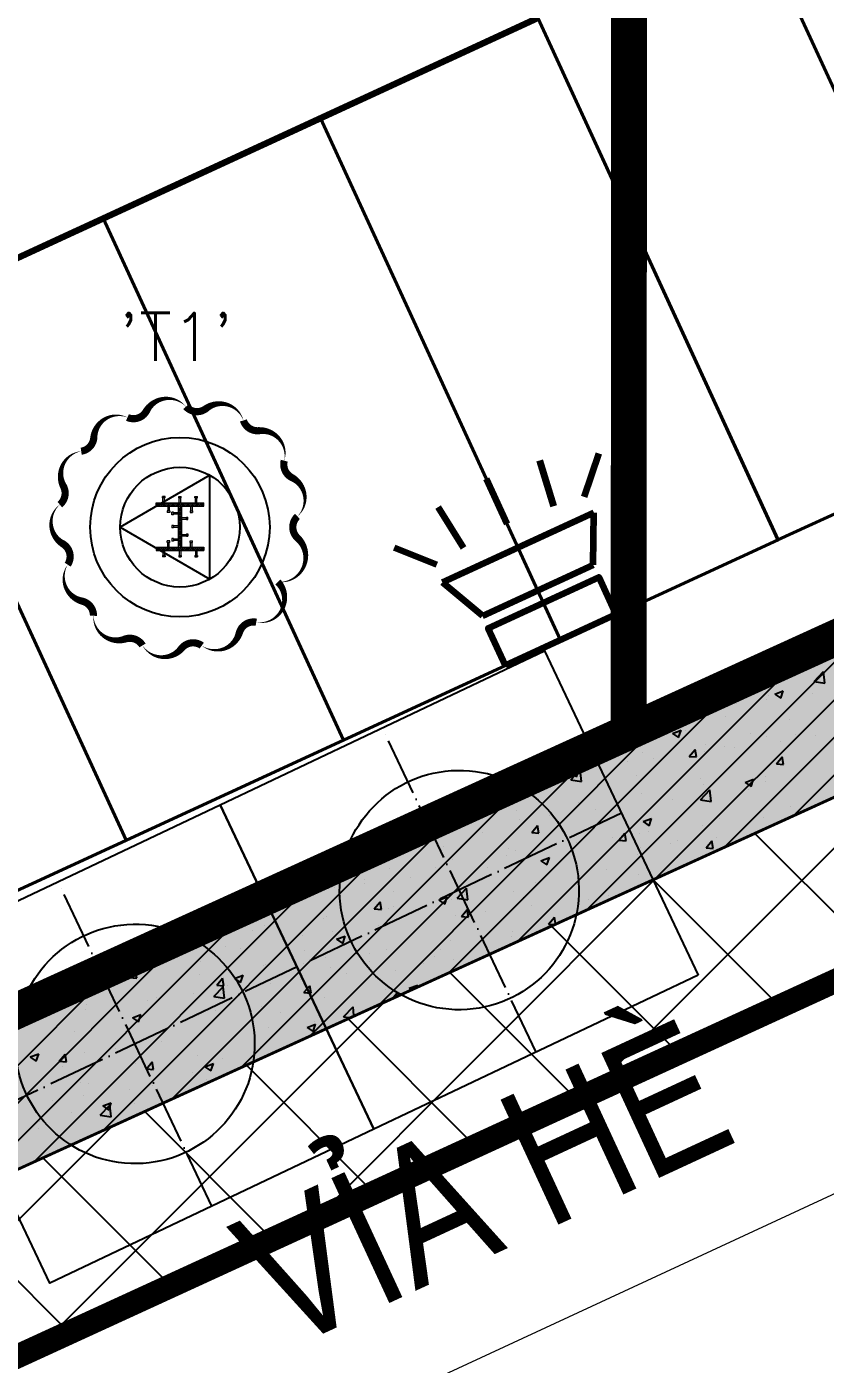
# Model space of a CAD drawing. Header units: millimetres. Extents: x -346728 to 1320345, y -537202 to -385966.
# Drawn here: x 397665 to 404340, y -498709 to -487537 of the extents above; entities that cross this region are included whole.
import ezdxf
from ezdxf.xclip import XClip

# ---------------------------------------------------------------- set-up
doc = ezdxf.new("R2010")
doc.units = ezdxf.units.MM
doc.header["$LTSCALE"] = 100
doc.header["$XCLIPFRAME"] = 2
for name, pattern in [('ACAD_ISO04W100', [30, 24, -3, 0, -3]), ('DASHED2', [0.375, 0.25, -0.125]), ('HIDDEN', [9.525, 6.35, -3.175])]:
    doc.linetypes.add(name, pattern=pattern)
for name, color, linetype, lineweight in [('0 T TEXT', 7, 'Continuous', 13), ('KCMANH', 8, 'Continuous', 13), ('KINGPOST', 5, 'Continuous', 20), ('L.DUONG', 234, 'Continuous', 15), ('LINE', 7, 'Continuous', 13)]:
    doc.layers.add(name, color=color, linetype=linetype, lineweight=lineweight)
for name, color, linetype in [('DM', 8, 'Continuous'), ('hach', 253, 'Continuous'), ('HÀNG RÀO', 50, 'Continuous'), ('PL', 3, 'Continuous'), ('PLT', 6, 'Continuous'), ('W2', 4, 'Continuous'), ('XR_1326_csPL$0$hach', 253, 'Continuous'), ('XR_1326_csPL$0$W2', 4, 'Continuous')]:
    doc.layers.add(name, color=color, linetype=linetype)
doc.styles.add('simplex', font='simplex.shx')
doc.styles.add('TOAN - FONT ARIAL', font='Arial_1.ttf', dxfattribs={"width": 0.8})
doc.linetypes.add('FENCELINE2', pattern='A,0.25,-0.1,[132,ltypeshp.shx,S=0.1,R=0,X=-0.1,Y=0],-0.1,1', length=1.45)
pattern_1 = [(45, (188543.33, 11377564.439), (-8.980256121, 8.980256121), []), (135, (188543.33, 11377564.439), (-8.980256121, -8.980256121), [])]

# ---------------------------------------------------------------- blocks, each defined once
blk = doc.blocks.new('LVL-KHUNGTEN')
blk.add_lwpolyline([(61072.9, 41092.8), (119123.5, 41092.8), (119123.5, 61.9), (61072.9, 61.9)], close=True)
blk = doc.blocks.new('mb duong hh')
at = {"layer": '0 T TEXT', "color": 8, "linetype": 'DASHED2', "ltscale": 300}
blk.add_lwpolyline([(75940, 34596), (80501, 41668), (80491, 88861), (75484, 93868), (-20031, 93860), (-33610, 75885), (-26182, 55955), (-6300, 2612), (0, 0)], close=True, dxfattribs=at)
at = {"layer": 'LINE', "color": 252, "lineweight": 9}
blk.add_lwpolyline([(14977, 101049), (-7702, 101358), (-14927, 101246), (-29449, 100943), (-35818, 99008), (-40020, 95429), (-42101, 92117), (-42609, 87567), (-42104, 81482), (-40823, 74903), (-34507, 57500), (-12505, -1540), (-11062, -5026), (-1334, -3647), (4526, -1388), (38515, 14361), (36944, 16828)], dxfattribs=at)
at = {"layer": '0 T TEXT', "lineweight": 9, "style": 'TOAN - FONT ARIAL', "width": 0.8}
blk.add_text('VỈA HÈ', height=1150, rotation=24.8605, dxfattribs=at).set_placement((17364, 5370))
blk = doc.blocks.new('MB HANG RAO TAM')
h = blk.add_hatch()
h.set_pattern_fill('ANSI37', color=8, scale=7000, style=0)
h.set_pattern_definition([(45, (527887.4, 631399.9), (-618.7184, 618.7184), []), (135, (527887.4, 631399.9), (-618.7184, -618.7184), [])])
h.paths.add_polyline_path([(89794, 74797), (94796, 69797), (94804, 22611), (90246, 15544), (52523, -1634), (34324, -9922), (14325, -19029), (8025, -16417), (-19267, 56832), (-5688, 74797), (41806, 74797), (65797, 74797)], flags=16)
h.paths.add_polyline_path([(-17293, 40146), (-15160, 40938), (-12777, 34516), (-15127, 33730), (-10493, 20001), (4784, -19373), (12548, -21453), (91490, 14752), (95488, 20874), (95620, 46027), (95770, 74597), (91825, 78101), (52350, 76926), (14008, 75822), (-9259, 75871), (-23844, 71027), (-24251, 60760)])
at = {"layer": 'L.DUONG', "color": 94, "linetype": 'FENCELINE2', "ltscale": 25, "const_width": 200, "elevation": 7850}
blk.add_lwpolyline([(13898, 75822), (14369, 75824), (20809, 75968), (32497, 76335), (48850, 76822), (75776, 77623), (91825, 78101), (95770, 74597), (95712, 63657), (95684, 58344), (95610, 44235), (95553, 33268), (95488, 20874), (91490, 14752), (75806, 7559), (49624, -4449), (26632, -14994), (12548, -21453), (4784, -19373), (0, -7161), (-6626, 9890)], dxfattribs=at)
at = {"layer": 'XR_1326_csPL$0$W2', "color": 7, "ltscale": 0.5, "elevation": 0}
blk.add_lwpolyline([(8025, -16417), (14325, -19029), (90246, 15544), (94804, 22611), (94796, 69797), (89794, 74797), (-5688, 74797), (-19267, 56832)], close=True, dxfattribs=at)
blk = doc.blocks.new('KP50')
at = {"ltscale": 0.1}
h = blk.add_hatch(color=6, dxfattribs=at)
h.dxf.hatch_style = 1
h.paths.add_polyline_path([(14, 171), (-14, 171), (-14, 142)])
h.paths.add_polyline_path([(-14, -142), (-14, -171), (14, -171)])
at = {"layer": 'KCMANH', "linetype": 'ByBlock'}
h = blk.add_hatch(dxfattribs=at)
h.set_pattern_fill('ANSI37', color=6, scale=4, style=0)
h.set_pattern_definition(pattern_1)
h.paths.add_polyline_path([(-200, 200), (-200, 171), (200, 171), (200, 200)])
h = blk.add_hatch(dxfattribs=at)
h.set_pattern_fill('ANSI37', color=6, scale=4, style=0)
h.set_pattern_definition([(45, (188728.93, 11377564.439), (-8.980256121, 8.980256121), []), (135, (188728.93, 11377564.439), (-8.980256121, -8.980256121), [])])
h.paths.add_polyline_path([(14, 171), (-14, 142), (-14, -142), (14, -171)])
h = blk.add_hatch(dxfattribs=at)
h.set_pattern_fill('ANSI37', color=6, scale=4, style=0)
h.set_pattern_definition(pattern_1)
h.paths.add_polyline_path([(-200, -171), (-200, -200), (200, -200), (200, -171)])
for p, q in [((-125, 253), (-146, 253)), ((-146, 240), (-146, 253)), ((-125, 240), (-146, 240)), ((-142, 200), (-142, 240)), ((-129, 200), (-129, 240)), ((-125, 240), (-125, 253)), ((-10, 253), (10, 253)), ((-10, 240), (-10, 253)), ((-10, 240), (10, 240)), ((-6, 200), (-6, 240)), ((6, 200), (6, 240)), ((10, 240), (10, 253)), ((125, 253), (146, 253)), ((125, 240), (125, 253)), ((125, 240), (146, 240)), ((129, 200), (129, 240)), ((142, 200), (142, 240)), ((146, 240), (146, 253)), ((-85, 131), (-106, 131)), ((-106, 131), (-106, 118)), ((-85, 118), (-106, 118)), ((-102, 171), (-102, 131)), ((-89, 171), (-89, 131)), ((-85, 131), (-85, 118)), ((-67, 100), (-67, 120)), ((-54, 120), (-67, 120)), ((-54, 100), (-54, 120)), ((-14, 116), (-54, 116)), ((85, 131), (106, 131)), ((85, 131), (85, 118)), ((85, 118), (106, 118)), ((89, 171), (89, 131)), ((102, 171), (102, 131)), ((106, 131), (106, 118)), ((-54, 100), (-67, 100)), ((-67, 10), (-67, -10)), ((-54, 10), (-67, 10)), ((-14, 104), (-54, 104)), ((-54, 10), (-54, -10)), ((-14, 6), (-54, 6)), ((14, 76), (54, 76)), ((14, 64), (54, 64)), ((54, 60), (54, 80)), ((54, 80), (67, 80)), ((54, 60), (67, 60)), ((67, 60), (67, 80)), ((-54, -10), (-67, -10)), ((-67, -100), (-67, -120)), ((-54, -100), (-67, -100)), ((-14, -6), (-54, -6)), ((-54, -100), (-54, -120)), ((-14, -104), (-54, -104)), ((14, -64), (54, -64)), ((14, -76), (54, -76)), ((54, -60), (54, -80)), ((54, -60), (67, -60)), ((54, -80), (67, -80)), ((67, -60), (67, -80)), ((-142, -200), (-142, -240)), ((-129, -200), (-129, -240)), ((-85, -118), (-106, -118)), ((-106, -131), (-106, -118)), ((-85, -131), (-106, -131)), ((-102, -171), (-102, -131)), ((-89, -171), (-89, -131)), ((-85, -131), (-85, -118)), ((-54, -120), (-67, -120)), ((-14, -116), (-54, -116)), ((-6, -200), (-6, -240)), ((6, -200), (6, -240)), ((85, -118), (106, -118)), ((85, -131), (85, -118)), ((85, -131), (106, -131)), ((89, -171), (89, -131)), ((102, -171), (102, -131)), ((106, -131), (106, -118)), ((129, -200), (129, -240)), ((142, -200), (142, -240)), ((-125, -240), (-146, -240)), ((-146, -240), (-146, -253)), ((-125, -253), (-146, -253)), ((-125, -240), (-125, -253)), ((-10, -240), (10, -240)), ((-10, -240), (-10, -253)), ((-10, -253), (10, -253)), ((10, -240), (10, -253)), ((125, -240), (146, -240)), ((125, -240), (125, -253)), ((125, -253), (146, -253)), ((146, -240), (146, -253))]:
    blk.add_line(p, q, dxfattribs=at)
at = {"layer": 'KINGPOST', "color": 6, "linetype": 'ByBlock'}
for p, q in [((-200, 200), (200, 200)), ((-200, 171), (-200, 200)), ((-200, 171), (200, 171)), ((-14, 171), (-14, -171)), ((-14, 142), (14, 171)), ((14, 171), (14, -171)), ((200, 171), (200, 200)), ((-200, -171), (200, -171)), ((-200, -171), (-200, -200)), ((-200, -200), (200, -200)), ((-14, -142), (14, -171)), ((200, -171), (200, -200))]:
    blk.add_line(p, q, dxfattribs=at)
blk.add_lwpolyline([(-14, 0), (14, 0)], dxfattribs=at)
blk = doc.blocks.new('B1 Kingpost Layout Plan1')
at = {"layer": 'KCMANH', "linetype": 'ByBlock'}
blk.add_blockref('KP50', (28350, -76947, 0), dxfattribs=at)
blk = doc.blocks.new('xilo2')
at = {"color": 2, "linetype": 'ACAD_ISO04W100', "ltscale": 0.2}
for p, q in [((-116840, -628130, 2472), (-118084, -625400, 2472)), ((-116097, -626143, 2472), (-118827, -627386, 2472)), ((-119571, -629373, 2472), (-120814, -626643, 2472)), ((-118827, -627386, 2472), (-121557, -628630, 2472))]:
    blk.add_line(p, q, dxfattribs=at)
at = {"elevation": 2472}
for points in [[(-115475, -627508), (-118206, -628751), (-119449, -626021), (-116719, -624778)], [(-118206, -628751), (-120936, -629995), (-122179, -627264), (-119449, -626021)]]:
    blk.add_lwpolyline(points, close=True, dxfattribs=at)
for centre in [(-117462, -626765, 2472), (-120192, -628008, 2472)]:
    blk.add_circle(centre, 1000)
blk = doc.blocks.new('den')
at = {"lineweight": 100}
for p, q in [((-31722, -511498), (-31167, -510972)), ((-32813, -511837), (-32031, -511461)), ((-32031, -514246), (-32031, -511461)), ((-32813, -511837), (-32813, -513870)), ((-31647, -512021), (-30858, -511920)), ((-31594, -512854), (-30762, -512854)), ((-31647, -513686), (-30859, -513793)), ((-32813, -513870), (-32031, -514246)), ((-31722, -514209), (-31167, -514735))]:
    blk.add_line(p, q, dxfattribs=at)
blk.add_lwpolyline([(-33728, -511837), (-33040, -511837), (-33040, -513870), (-33728, -513870)], close=True, dxfattribs=at)
blk = doc.blocks.new('tank2')
at = {"color": 1, "linetype": 'ACAD_ISO04W100', "lineweight": 100}
blk.add_line((583456.516, 2323710.616), (583443.746, 2323700.978), dxfattribs=at)
at = {"layer": 'HÀNG RÀO', "color": 1, "lineweight": 40}
for p, q in [((583440.854, 2323704.809), (583453.625, 2323714.447)), ((583445.643, 2323708.423), (583448.535, 2323704.592)), ((583446.939, 2323703.387), (583444.047, 2323707.218)), ((583445.342, 2323702.183), (583442.451, 2323706.014)), ((583443.746, 2323700.978), (583440.854, 2323704.809))]:
    blk.add_line(p, q, dxfattribs=at)
at = {"lineweight": 100, "xscale": 0.0004999868896294744, "yscale": 0.0004999868896294744, "zscale": 0.0004999868896294744, "rotation": 307.0450968649244}
blk.add_blockref('den', (583657.275, 2323847.032), dxfattribs=at)
blk = doc.blocks.new('tank4')
at = {"layer": 'HÀNG RÀO', "color": 1, "lineweight": 40}
for p, q in [((583646.913, 2323684.903), (583649.51, 2323688.94)), ((583651.192, 2323687.858), (583648.595, 2323683.821)), ((583650.277, 2323682.739), (583646.913, 2323684.903))]:
    blk.add_line(p, q, dxfattribs=at)
at = {"layer": 'HÀNG RÀO', "color": 1, "lineweight": 40, "rotation": 110.2030787494209}
blk.add_blockref('tank2', (2965875.044, 2578628.825), dxfattribs=at)

msp = doc.modelspace()

# ---------------------------------------------------------------- hatches: boundary and pattern name
at = {"ltscale": 0.1}
h = msp.add_hatch(color=6, dxfattribs=at)
h.dxf.hatch_style = 1
h.paths.add_polyline_path([(398960.7, -491546), (398931.9, -491546), (398931.9, -491574.8)])
h.paths.add_polyline_path([(398931.9, -491859.6), (398931.9, -491888.4), (398960.7, -491888.4)])
at = {"layer": 'hach'}
h = msp.add_hatch(dxfattribs=at)
h.set_pattern_fill('ANSI31', color=256, scale=70)
h.set_pattern_definition([(45, (342151.22, -508591.22), (-157.15448, 157.15448), [])])
h.paths.add_polyline_path([(362433.4, -410142.2), (348853.9, -428107.5), (376146.7, -501359), (382446.8, -503970.9), (458369.1, -469396.6), (462927.9, -462329.4), (462919.8, -415142.7), (457917.8, -410142.2)])
h.paths.add_polyline_path([(363030.6, -411342.2), (350208.3, -428305.7), (377088.8, -500450.6), (382424.3, -502662.6), (457551.5, -468450.4), (461727.8, -461976.1), (461719.7, -415639.4), (457420.9, -411342.2)], flags=16)
h = msp.add_hatch(dxfattribs=at)
h.set_pattern_fill('AR-CONC', color=256, scale=4)
h.set_pattern_definition([(50, (342151.2, -508591.2), (728.7387, -63.7563), [76.2, -838.2]), (355, (342151.2, -508591.2), (-140.9737, 764.2274), [60.96, -670.5623]), (100.45144, (342211.95, -508596.54), (587.765, 700.471), [64.76, -712.361]), (46.1842, (342151.2, -508388), (1084.316, -168.1693), [114.3, -1257.3]), (96.63556, (342241.6, -508402), (949.6165, 989.7045), [97.14, -1068.5424]), (351.18415, (342151.2, -508388), (949.6165, 989.7045), [91.44, -1005.839]), (21, (342252.8, -508438.8), (606.4576, -409.0608), [76.2, -838.2]), (326, (342252.8, -508438.8), (247.208, 736.752), [60.96, -670.56]), (71.45144, (342303.36, -508472.9), (853.6657, 327.691), [64.76, -712.3598]), (37.5, (342151.22, -508591.22), (12.3544, 338.22016), [0, -662.432, 0, -680.72, 0, -673.1]), (7.5, (342151.22, -508591.22), (267.27865, 400.7223), [0, -388.112, 0, -647.192, 0, -256.54]), (327.5, (341924.65, -508591.22), (542.3624, -22.91498), [0, -254, 0, -792.48, 0, -1051.56]), (317.5, (341823.05, -508591.2), (592.5167, 101.706), [0, -330.2, 0, -526.288, 0, -746.76])])
h.paths.add_polyline_path([(362433.4, -410142.2), (348853.9, -428107.5), (376146.7, -501359), (382446.8, -503970.9), (458369.1, -469396.6), (462927.9, -462329.4), (462919.8, -415142.7), (457917.8, -410142.2)])
h.paths.add_polyline_path([(363030.6, -411342.2), (350208.3, -428305.7), (377088.8, -500450.6), (382424.3, -502662.6), (457551.5, -468450.4), (461727.8, -461976.1), (461719.7, -415639.4), (457420.9, -411342.2)], flags=16)

# ---------------------------------------------------------------- linework, layer by layer
at = {"color": 6, "elevation": -2718.3}
msp.add_lwpolyline([(399928.4, -491627.3, 0, 60, 0.5205671), (399881.7, -491302.9, 60, 60, -0.3534527), (399818.1, -491161.7, 0, 60, 0.5205671), (399605.7, -490911.5, 60, 60, -0.3534915), (399476.7, -490825.8, 0, 60, 0.5205671), (399163.9, -490726.9, 60, 60, -0.3944899), (398996.5, -490710.5, 0, 60, 0.520567), (398665.7, -490747.2, 60, 60, -0.3907151), (398507.5, -490800.6, 0, 60, 0.520567), (398226.1, -490969.5, 60, 60, -0.3534934), (398120.6, -491082.8, 0, 60, 0.5205671), (397972.1, -491375.5, 60, 60, -0.3571345), (397941.8, -491528.5, 0, 60, 0.520567), (397967.5, -491856.3, 60, 60, -0.4289707), (398007.8, -492030.2, 0, 60, 0.520567), (398128.6, -492335, 60, 60, -0.3534582), (398223.2, -492457.5, 0, 60, 0.520567), (398487.9, -492651.6, 60, 60, -0.3534893), (398633.2, -492705, 0, 60, 0.5205671), (398960.4, -492728.6, 60, 60, -0.3982747), (399128.4, -492706.6, 0, 60, 0.520567), (399443, -492598.2, 60, 60, -0.3869502), (399584.1, -492511.1, 0, 60, 0.7314349), (399764.7, -492174.8, 0, 60, 0.7206829), (399929.3, -491807.8, 60, 60, -0.4358983)], format="xyseb", close=True, dxfattribs=at)
at = {"layer": 'PL', "elevation": -1404.9}
msp.add_lwpolyline([(399196.3, -492150.2), (399196.3, -491284.1), (398446.3, -491717.2)], close=True, dxfattribs=at)
msp.add_lwpolyline([(399196.3, -492150.2), (399196.3, -491284.1), (398446.3, -491717.2)], close=True, dxfattribs=at)
at = {"layer": 'PL'}
for radius in [750, 750, 500, 500]:
    msp.add_circle((398946.3, -491717.2, -1404.9), radius, dxfattribs=at)
at = {"layer": 'W2', "ltscale": 0.5, "elevation": -1404.9}
for points in [[(362433.4, -410142.2), (348853.9, -428107.5), (376146.7, -501359), (382446.8, -503970.9), (458369.1, -469396.6), (462927.9, -462329.4), (462919.6, -415142.1), (457917.8, -410142.2)], [(363030.6, -411342.2), (350208.3, -428305.7), (377088.8, -500450.6), (382424.3, -502662.6), (457551.5, -468450.4), (461727.8, -461976.1), (461719.7, -415639.4), (457420.9, -411342.2)]]:
    msp.add_lwpolyline(points, close=True, dxfattribs=at)
at = {"layer": 'XR_1326_csPL$0$hach', "color": 250}
for p, q in [((404086.9, -494116.2, -1404.9), (406508, -491695.1, -1404.9)), ((403509.7, -494379, -1404.9), (405930.9, -491957.9, -1404.9)), ((402932.6, -494641.9, -1404.9), (405353.8, -492220.7, -1404.9)), ((402355.5, -494904.7, -1404.9), (404776.6, -492483.5, -1404.9)), ((401778.4, -495167.5, -1404.9), (404199.5, -492746.4, -1404.9)), ((404243.1, -492803.9, -1404.9), (404243.1, -492803.9, -1404.9)), ((401201.2, -495430.3, -1404.9), (403622.4, -493009.2, -1404.9)), ((403793.6, -492931.2, -1404.9), (403851.2, -492936.2, -1404.9)), ((403851, -492936.3, -1404.9), (403845.7, -492907.5, -1404.9)), ((404246.8, -493005, -1404.9), (404325.9, -492922.5, -1404.9)), ((404246.8, -493004.9, -1404.9), (404337.1, -493018.9, -1404.9)), ((404292.7, -492989, -1404.9), (404292.7, -492989, -1404.9)), ((404337.1, -493019, -1404.9), (404325.9, -492922.5, -1404.9)), ((403700.2, -493090.7, -1404.9), (403700.2, -493090.7, -1404.9)), ((403917.7, -493112, -1404.9), (403988.9, -493084.7, -1404.9)), ((403917.7, -493112.1, -1404.9), (403968.2, -493146.2, -1404.9)), ((403968.2, -493146.2, -1404.9), (403988.8, -493084.8, -1404.9)), ((404236.4, -493106.9, -1404.9), (404236.4, -493106.9, -1404.9)), ((403349.6, -493191.1, -1404.9), (403349.6, -493191.1, -1404.9)), ((403597.3, -493191, -1404.9), (403597.3, -493191, -1404.9)), ((403851.6, -493157.5, -1404.9), (403851.6, -493157.5, -1404.9)), ((403862.8, -493126.1, -1404.9), (403862.8, -493126.1, -1404.9)), ((400624.1, -495693.1, -1404.9), (403045.2, -493272, -1404.9)), ((403502.9, -493300.2, -1404.9), (403502.9, -493300.2, -1404.9)), ((404045.3, -493323.1, -1404.9), (404045.3, -493323.1, -1404.9)), ((403064, -493439.8, -1404.9), (403114.6, -493473.9, -1404.9)), ((403064.1, -493439.7, -1404.9), (403135.2, -493412.4, -1404.9)), ((403114.6, -493473.9, -1404.9), (403135.2, -493412.5, -1404.9)), ((403174.8, -493413.7, -1404.9), (403174.8, -493413.7, -1404.9)), ((403717.1, -493436.6, -1404.9), (403717.1, -493436.6, -1404.9)), ((404088.2, -493446.2, -1404.9), (404088.2, -493446.2, -1404.9)), ((400047, -495956, -1404.9), (402468.1, -493534.8, -1404.9)), ((402473.9, -493567.6, -1404.9), (402522.1, -493510.2, -1404.9)), ((402473.9, -493567.6, -1404.9), (402534.7, -493573, -1404.9)), ((402534.5, -493573, -1404.9), (402522.9, -493509.9, -1404.9)), ((403337.3, -493529.3, -1404.9), (403337.3, -493529.3, -1404.9)), ((403495.7, -493547.9, -1404.9), (403495.7, -493547.9, -1404.9)), ((403584.4, -493558.2, -1404.9), (403584.4, -493558.2, -1404.9)), ((403850.4, -493464.3, -1404.9), (403850.4, -493464.3, -1404.9)), ((403969.2, -493507.6, -1404.9), (403969.2, -493507.6, -1404.9)), ((404259.5, -493459.5, -1404.9), (404259.5, -493459.5, -1404.9)), ((402287.9, -493677, -1404.9), (402287.9, -493677, -1404.9)), ((402688.4, -493676.2, -1404.9), (402688.4, -493676.2, -1404.9)), ((402815.6, -493600.9, -1404.9), (402815.6, -493600.9, -1404.9)), ((402903.2, -493649.6, -1404.9), (402903.2, -493649.6, -1404.9)), ((403202.7, -493631.4, -1404.9), (403251.7, -493573, -1404.9)), ((403202.7, -493631.4, -1404.9), (403263.4, -493636.7, -1404.9)), ((403263.3, -493636.7, -1404.9), (403251.5, -493573.1, -1404.9)), ((403330, -493591.7, -1404.9), (403330, -493591.7, -1404.9)), ((403931.4, -493695.2, -1404.9), (403980.4, -493636.8, -1404.9)), ((403992, -493700.5, -1404.9), (403980.3, -493636.8, -1404.9)), ((402049.2, -493760.3, -1404.9), (402049.2, -493760.3, -1404.9)), ((402210.4, -493767.4, -1404.9), (402281.5, -493740.1, -1404.9)), ((402210.4, -493767.5, -1404.9), (402260.9, -493801.5, -1404.9)), ((402212.9, -493826.5, -1404.9), (402292, -493744, -1404.9)), ((402216.1, -493770.8, -1404.9), (402216.1, -493770.8, -1404.9)), ((402260.9, -493801.5, -1404.9), (402281.5, -493740.1, -1404.9)), ((402303.2, -493840.5, -1404.9), (402292, -493744, -1404.9)), ((402303.6, -493726.9, -1404.9), (402303.6, -493726.9, -1404.9)), ((402310.7, -493751.4, -1404.9), (402310.7, -493751.4, -1404.9)), ((403931.4, -493695.2, -1404.9), (403992.1, -493700.5, -1404.9)), ((399469.9, -496218.8, -1404.9), (401891, -493797.6, -1404.9)), ((402212.8, -493826.4, -1404.9), (402303.2, -493840.5, -1404.9)), ((402758.4, -493793.7, -1404.9), (402758.4, -493793.7, -1404.9)), ((403300.8, -493816.6, -1404.9), (403300.8, -493816.6, -1404.9)), ((403324.9, -493867.6, -1404.9), (403324.9, -493867.6, -1404.9)), ((403670.5, -493848.8, -1404.9), (403741.7, -493821.5, -1404.9)), ((403670.5, -493848.8, -1404.9), (403721, -493882.9, -1404.9)), ((403721, -493882.9, -1404.9), (403741.6, -493821.5, -1404.9)), ((403838.1, -493802.5, -1404.9), (403838.1, -493802.5, -1404.9)), ((403843.2, -493839.5, -1404.9), (403843.2, -493839.5, -1404.9)), ((402275.6, -494015.3, -1404.9), (402275.6, -494015.3, -1404.9)), ((402803.2, -493939.1, -1404.9), (402803.2, -493939.1, -1404.9)), ((403062.7, -493992.4, -1404.9), (403062.7, -493992.4, -1404.9)), ((403297.2, -493994.7, -1404.9), (403376.3, -493912.2, -1404.9)), ((403297.2, -493994.6, -1404.9), (403387.5, -494008.6, -1404.9)), ((403317.1, -493959, -1404.9), (403317.1, -493959, -1404.9)), ((403387.5, -494008.7, -1404.9), (403376.3, -493912.2, -1404.9)), ((403701.9, -493908.3, -1404.9), (403701.9, -493908.3, -1404.9)), ((398892.7, -496481.6, -1404.9), (401313.9, -494060.5, -1404.9)), ((401356.7, -494095.1, -1404.9), (401427.9, -494067.8, -1404.9)), ((401356.7, -494095.1, -1404.9), (401407.2, -494129.2, -1404.9)), ((401407.2, -494129.2, -1404.9), (401427.8, -494067.8, -1404.9)), ((401762.4, -494080.3, -1404.9), (401762.4, -494080.3, -1404.9)), ((402036.3, -494127.6, -1404.9), (402036.3, -494127.6, -1404.9)), ((402421.1, -494076.9, -1404.9), (402421.1, -494076.9, -1404.9)), ((404046.3, -494052.4, -1404.9), (404046.3, -494052.4, -1404.9)), ((401157.4, -494204.4, -1404.9), (401206.4, -494146, -1404.9)), ((401157.4, -494204.4, -1404.9), (401218.2, -494209.7, -1404.9)), ((401218, -494209.7, -1404.9), (401206.3, -494146, -1404.9)), ((401240.7, -494151.8, -1404.9), (401240.7, -494151.8, -1404.9)), ((401782, -494161.1, -1404.9), (401782, -494161.1, -1404.9)), ((401886.2, -494268.1, -1404.9), (401935.2, -494209.7, -1404.9)), ((401946.8, -494273.5, -1404.9), (401935, -494209.8, -1404.9)), ((402816.8, -494176.5, -1404.9), (402888, -494149.2, -1404.9)), ((402816.8, -494176.5, -1404.9), (402867.4, -494210.6, -1404.9)), ((402867.4, -494210.6, -1404.9), (402888, -494149.2, -1404.9)), ((403312.5, -494205.8, -1404.9), (403312.5, -494205.8, -1404.9)), ((403453.8, -494154.2, -1404.9), (403453.8, -494154.2, -1404.9)), ((403825.7, -494140.7, -1404.9), (403825.7, -494140.7, -1404.9)), ((398315.6, -496744.4, -1404.9), (400736.7, -494323.3, -1404.9)), ((400933.5, -494244.1, -1404.9), (400933.5, -494244.1, -1404.9)), ((401140.3, -494245.5, -1404.9), (401140.3, -494245.5, -1404.9)), ((401475.9, -494267, -1404.9), (401475.9, -494267, -1404.9)), ((401886.2, -494268.1, -1404.9), (401946.9, -494273.4, -1404.9)), ((402018.2, -494289.9, -1404.9), (402018.2, -494289.9, -1404.9)), ((402560.6, -494312.9, -1404.9), (402560.6, -494312.9, -1404.9)), ((402614.9, -494331.9, -1404.9), (402663.9, -494273.5, -1404.9)), ((402614.9, -494331.9, -1404.9), (402675.6, -494337.2, -1404.9)), ((402675.5, -494337.2, -1404.9), (402663.8, -494273.5, -1404.9)), ((402790.9, -494277.3, -1404.9), (402790.9, -494277.3, -1404.9)), ((402861.3, -494255.9, -1404.9), (402861.3, -494255.9, -1404.9)), ((403102.9, -494335.8, -1404.9), (403102.9, -494335.8, -1404.9)), ((403343.6, -494395.6, -1404.9), (403392.6, -494337.3, -1404.9)), ((403404.2, -494401, -1404.9), (403392.5, -494337.3, -1404.9)), ((403434.6, -494309, -1404.9), (403434.6, -494309, -1404.9)), ((400509.1, -494426.9, -1404.9), (400553.6, -494456.9, -1404.9)), ((400553.6, -494456.9, -1404.9), (400573.5, -494397.6, -1404.9)), ((401147.7, -494380.6, -1404.9), (401147.7, -494380.6, -1404.9)), ((401676.2, -494459.3, -1404.9), (401676.2, -494459.3, -1404.9)), ((401690.1, -494403.5, -1404.9), (401690.1, -494403.5, -1404.9)), ((401750, -494418.5, -1404.9), (401750, -494418.5, -1404.9)), ((402232.4, -494426.4, -1404.9), (402232.4, -494426.4, -1404.9)), ((402263.2, -494353.5, -1404.9), (402263.2, -494353.5, -1404.9)), ((402268.7, -494357.6, -1404.9), (402268.7, -494357.6, -1404.9)), ((402774.8, -494449.3, -1404.9), (402774.8, -494449.3, -1404.9)), ((402795.5, -494393.2, -1404.9), (402795.5, -494393.2, -1404.9)), ((403049.8, -494359.7, -1404.9), (403049.8, -494359.7, -1404.9)), ((403343.6, -494395.6, -1404.9), (403404.4, -494400.9, -1404.9)), ((400178.9, -494648, -1404.9), (400258.1, -494565.6, -1404.9)), ((400269.3, -494662, -1404.9), (400258, -494565.6, -1404.9)), ((400700.7, -494566.2, -1404.9), (400700.7, -494566.2, -1404.9)), ((401083.7, -494561, -1404.9), (401083.7, -494561, -1404.9)), ((401228.4, -494490.1, -1404.9), (401228.4, -494490.1, -1404.9)), ((401514.7, -494561.8, -1404.9), (401514.7, -494561.8, -1404.9)), ((401769, -494528.3, -1404.9), (401769, -494528.3, -1404.9)), ((401963.2, -494504.2, -1404.9), (402034.3, -494476.9, -1404.9)), ((401963.2, -494504.2, -1404.9), (402013.7, -494538.3, -1404.9)), ((402013.7, -494538.3, -1404.9), (402034.3, -494476.9, -1404.9)), ((402153.8, -494477.6, -1404.9), (402153.8, -494477.6, -1404.9)), ((403104.7, -494478.9, -1404.9), (403104.7, -494478.9, -1404.9)), ((397738.5, -497007.2, -1404.9), (400159.6, -494586.1, -1404.9)), ((400178.9, -494648, -1404.9), (400269.3, -494662, -1404.9)), ((400187.5, -494631.3, -1404.9), (400187.5, -494631.3, -1404.9)), ((400491.2, -494662.7, -1404.9), (400491.2, -494662.7, -1404.9)), ((400873, -494646.3, -1404.9), (400873, -494646.3, -1404.9)), ((401919.7, -494682.3, -1404.9), (401919.7, -494682.3, -1404.9)), ((402512.2, -494580.6, -1404.9), (402512.2, -494580.6, -1404.9)), ((402778.5, -494615.5, -1404.9), (402778.5, -494615.5, -1404.9)), ((399840.9, -494841.1, -1404.9), (399889.9, -494782.7, -1404.9)), ((399901.5, -494846.4, -1404.9), (399889.8, -494782.7, -1404.9)), ((399898.7, -494764.4, -1404.9), (399898.7, -494764.4, -1404.9)), ((400189, -494737.6, -1404.9), (400189, -494737.6, -1404.9)), ((400233.9, -494730.4, -1404.9), (400233.9, -494730.4, -1404.9)), ((400488.2, -494696.9, -1404.9), (400488.2, -494696.9, -1404.9)), ((400731.4, -494760.6, -1404.9), (400731.4, -494760.6, -1404.9)), ((401263.3, -494816.2, -1404.9), (401342.4, -494733.7, -1404.9)), ((401273.7, -494783.5, -1404.9), (401273.7, -494783.5, -1404.9)), ((401327.2, -494784.1, -1404.9), (401327.2, -494784.1, -1404.9)), ((401353.6, -494830.2, -1404.9), (401342.4, -494733.7, -1404.9)), ((401737.7, -494756.8, -1404.9), (401737.7, -494756.8, -1404.9)), ((402250.8, -494691.7, -1404.9), (402250.8, -494691.7, -1404.9)), ((402528.2, -494793.9, -1404.9), (402528.2, -494793.9, -1404.9)), ((397161.3, -497270.1, -1404.9), (399582.5, -494848.9, -1404.9)), ((399840.9, -494841.1, -1404.9), (399901.7, -494846.4, -1404.9)), ((400569.7, -494904.8, -1404.9), (400618.6, -494846.5, -1404.9)), ((400569.7, -494904.8, -1404.9), (400630.4, -494910.1, -1404.9)), ((400630.3, -494910.2, -1404.9), (400618.5, -494846.5, -1404.9)), ((400688.3, -494904.5, -1404.9), (400688.3, -494904.5, -1404.9)), ((400734.6, -494885.8, -1404.9), (400734.6, -494885.8, -1404.9)), ((401109.5, -494831.9, -1404.9), (401180.7, -494804.6, -1404.9)), ((401109.5, -494831.9, -1404.9), (401160, -494866, -1404.9)), ((401160, -494866, -1404.9), (401180.6, -494804.6, -1404.9)), ((401216, -494828.3, -1404.9), (401216, -494828.3, -1404.9)), ((401263.2, -494816.2, -1404.9), (401353.6, -494830.2, -1404.9)), ((401816.1, -494806.4, -1404.9), (401816.1, -494806.4, -1404.9)), ((401886.5, -494878.4, -1404.9), (401886.5, -494878.4, -1404.9)), ((402358.4, -494829.3, -1404.9), (402358.4, -494829.3, -1404.9)), ((400142.1, -494987.5, -1404.9), (400142.1, -494987.5, -1404.9)), ((400175.1, -494969.5, -1404.9), (400175.1, -494969.5, -1404.9)), ((401247.4, -494962.5, -1404.9), (401247.4, -494962.5, -1404.9)), ((401298.4, -494968.6, -1404.9), (401347.4, -494910.2, -1404.9)), ((401298.4, -494968.6, -1404.9), (401359.1, -494973.9, -1404.9)), ((401359, -494973.9, -1404.9), (401347.2, -494910.2, -1404.9)), ((401501.7, -494929, -1404.9), (401501.7, -494929, -1404.9)), ((402027.1, -495032.3, -1404.9), (402076.1, -494974, -1404.9)), ((402085.9, -495027.5, -1404.9), (402076, -494974, -1404.9)), ((396584.2, -497532.9, -1404.9), (399005.3, -495111.7, -1404.9)), ((399125.8, -495117.2, -1404.9), (399125.8, -495117.2, -1404.9)), ((399549.6, -495089.2, -1404.9), (399549.6, -495089.2, -1404.9)), ((399653.5, -495041, -1404.9), (399653.5, -495041, -1404.9)), ((399966.6, -495131.1, -1404.9), (399966.6, -495131.1, -1404.9)), ((400220.9, -495097.6, -1404.9), (400220.9, -495097.6, -1404.9)), ((400255.9, -495159.6, -1404.9), (400327, -495132.3, -1404.9)), ((400306.4, -495193.7, -1404.9), (400327, -495132.3, -1404.9)), ((400605.7, -495047, -1404.9), (400605.7, -495047, -1404.9)), ((401725.3, -495095, -1404.9), (401725.3, -495095, -1404.9)), ((402027.1, -495032.3, -1404.9), (402067.4, -495035.9, -1404.9)), ((398906.4, -495211, -1404.9), (398906.4, -495211, -1404.9)), ((398957.1, -495190.9, -1404.9), (398957.1, -495190.9, -1404.9)), ((399324.9, -495215.6, -1404.9), (399324.9, -495215.6, -1404.9)), ((399448.8, -495233.9, -1404.9), (399448.8, -495233.9, -1404.9)), ((400255.8, -495159.6, -1404.9), (400306.4, -495193.7, -1404.9)), ((400675.9, -495242.7, -1404.9), (400675.9, -495242.7, -1404.9)), ((401122.7, -495241.3, -1404.9), (401122.7, -495241.3, -1404.9)), ((401203.6, -495166.5, -1404.9), (401203.6, -495166.5, -1404.9)), ((401715.2, -495139.6, -1404.9), (401715.2, -495139.6, -1404.9)), ((398578.3, -495324.5, -1404.9), (398578.3, -495324.5, -1404.9)), ((398685.8, -495299.8, -1404.9), (398685.8, -495299.8, -1404.9)), ((398940.2, -495266.3, -1404.9), (398940.2, -495266.3, -1404.9)), ((399120.6, -495347.5, -1404.9), (399120.6, -495347.5, -1404.9)), ((399991.1, -495256.8, -1404.9), (399991.1, -495256.8, -1404.9)), ((400162.8, -495307.7, -1404.9), (400162.8, -495307.7, -1404.9)), ((400530.1, -495343, -1404.9), (400530.1, -495343, -1404.9)), ((400533.5, -495279.7, -1404.9), (400533.5, -495279.7, -1404.9)), ((401075.9, -495302.6, -1404.9), (401075.9, -495302.6, -1404.9)), ((401234.5, -495329.8, -1404.9), (401234.5, -495329.8, -1404.9)), ((396007.1, -497795.7, -1404.9), (398428.2, -495374.6, -1404.9)), ((398235.3, -495483.6, -1404.9), (398233, -495463.5, -1404.9)), ((398524.4, -495477.8, -1404.9), (398573.4, -495419.4, -1404.9)), ((398585, -495483.1, -1404.9), (398573.3, -495419.4, -1404.9)), ((399113.4, -495455.4, -1404.9), (399113.4, -495455.4, -1404.9)), ((399402.2, -495487.2, -1404.9), (399473.3, -495459.9, -1404.9)), ((399452.7, -495521.4, -1404.9), (399473.3, -495460, -1404.9)), ((399641.1, -495379.3, -1404.9), (399641.1, -495379.3, -1404.9)), ((399663, -495370.4, -1404.9), (399663, -495370.4, -1404.9)), ((399937.6, -495444.7, -1404.9), (399937.6, -495444.7, -1404.9)), ((400205.4, -495393.3, -1404.9), (400205.4, -495393.3, -1404.9)), ((400338.5, -495447.7, -1404.9), (400338.5, -495447.7, -1404.9)), ((400747.7, -495416.2, -1404.9), (400747.7, -495416.2, -1404.9)), ((400980.1, -495363.2, -1404.9), (400980.1, -495363.2, -1404.9)), ((398200.7, -495478.2, -1404.9), (398235.3, -495483.5, -1404.9)), ((398524.4, -495477.8, -1404.9), (398585.2, -495483.1, -1404.9)), ((398600.2, -495520.5, -1404.9), (398600.2, -495520.5, -1404.9)), ((399229.3, -495637.7, -1404.9), (399308.5, -495555.3, -1404.9)), ((399253.2, -495541.5, -1404.9), (399302.1, -495483.2, -1404.9)), ((399253.2, -495541.5, -1404.9), (399313.9, -495546.9, -1404.9)), ((399313.8, -495546.9, -1404.9), (399302, -495483.2, -1404.9)), ((399319.6, -495651.7, -1404.9), (399308.4, -495555.3, -1404.9)), ((399345.1, -495546.4, -1404.9), (399345.1, -495546.4, -1404.9)), ((399402.2, -495487.3, -1404.9), (399452.7, -495521.4, -1404.9)), ((399699.3, -495531.9, -1404.9), (399699.3, -495531.9, -1404.9)), ((399953.7, -495498.4, -1404.9), (399953.7, -495498.4, -1404.9)), ((399981.9, -495605.3, -1404.9), (400030.9, -495546.9, -1404.9)), ((400042.5, -495610.6, -1404.9), (400030.7, -495547, -1404.9)), ((400862.3, -495568.6, -1404.9), (400933.4, -495541.3, -1404.9)), ((400862.3, -495568.7, -1404.9), (400876.5, -495578.2, -1404.9)), ((400929.1, -495554.2, -1404.9), (400933.4, -495541.3, -1404.9)), ((395430, -498058.5, -1404.9), (397851.1, -495637.4, -1404.9)), ((398078.6, -495592, -1404.9), (398078.6, -495592, -1404.9)), ((398672.9, -495667, -1404.9), (398672.9, -495667, -1404.9)), ((398752.6, -495648.1, -1404.9), (398752.6, -495648.1, -1404.9)), ((399057.7, -495616.3, -1404.9), (399057.7, -495616.3, -1404.9)), ((399229.3, -495637.7, -1404.9), (399319.7, -495651.7, -1404.9)), ((399981.9, -495605.3, -1404.9), (400042.6, -495610.6, -1404.9)), ((400150.4, -495645.9, -1404.9), (400150.4, -495645.9, -1404.9)), ((400663.6, -495580.9, -1404.9), (400663.6, -495580.9, -1404.9)), ((400731.5, -495644.3, -1404.9), (400759.6, -495610.7, -1404.9)), ((400763, -495629.9, -1404.9), (400759.5, -495610.7, -1404.9)), ((397776.9, -495785, -1404.9), (397776.9, -495785, -1404.9)), ((398160.1, -495749.8, -1404.9), (398160.1, -495749.8, -1404.9)), ((398161.9, -495704.5, -1404.9), (398161.9, -495704.5, -1404.9)), ((398418.5, -495700.5, -1404.9), (398418.5, -495700.5, -1404.9)), ((398548.5, -495814.9, -1404.9), (398619.7, -495787.6, -1404.9)), ((398599, -495849.1, -1404.9), (398619.6, -495787.7, -1404.9)), ((398704.3, -495727.4, -1404.9), (398704.3, -495727.4, -1404.9)), ((399101.1, -495793.7, -1404.9), (399101.1, -495793.7, -1404.9)), ((399246.7, -495750.3, -1404.9), (399246.7, -495750.3, -1404.9)), ((399628.8, -495717.5, -1404.9), (399628.8, -495717.5, -1404.9)), ((399789, -495773.3, -1404.9), (399789, -495773.3, -1404.9)), ((400313.6, -495805.9, -1404.9), (400392.8, -495723.4, -1404.9)), ((400331.4, -495796.2, -1404.9), (400331.4, -495796.2, -1404.9)), ((400401, -495794.7, -1404.9), (400392.7, -495723.4, -1404.9)), ((398548.5, -495815, -1404.9), (398599, -495849.1, -1404.9)), ((398587.9, -495858.7, -1404.9), (398587.9, -495858.7, -1404.9)), ((399686.4, -495899.1, -1404.9), (399686.4, -495899.1, -1404.9)), ((400008.6, -495896.3, -1404.9), (400079.8, -495869, -1404.9)), ((400008.6, -495896.3, -1404.9), (400059.2, -495930.4, -1404.9)), ((400059.2, -495930.4, -1404.9), (400079.8, -495869, -1404.9)), ((400071.2, -495848.4, -1404.9), (400071.2, -495848.4, -1404.9)), ((400313.6, -495805.9, -1404.9), (400360.6, -495813.1, -1404.9)), ((398066.2, -495930.2, -1404.9), (398066.2, -495930.2, -1404.9)), ((398790.4, -496017.1, -1404.9), (398790.4, -496017.1, -1404.9)), ((399432, -495932.6, -1404.9), (399432, -495932.6, -1404.9)), ((397694.9, -496142.6, -1404.9), (397766, -496115.3, -1404.9)), ((397745.4, -496176.8, -1404.9), (397766, -496115.4, -1404.9)), ((397936.7, -496178.3, -1404.9), (397985.6, -496119.9, -1404.9)), ((397997.3, -496183.6, -1404.9), (397985.5, -496119.9, -1404.9)), ((398151.3, -496101.2, -1404.9), (398151.3, -496101.2, -1404.9)), ((398405.6, -496067.7, -1404.9), (398405.6, -496067.7, -1404.9)), ((399088.7, -496131.9, -1404.9), (399088.7, -496131.9, -1404.9)), ((399616.4, -496055.7, -1404.9), (399616.4, -496055.7, -1404.9)), ((397694.8, -496142.7, -1404.9), (397745.4, -496176.8, -1404.9)), ((397936.7, -496178.3, -1404.9), (397997.4, -496183.6, -1404.9)), ((397964.1, -496223.7, -1404.9), (397964.1, -496223.7, -1404.9)), ((398506.4, -496246.6, -1404.9), (398506.4, -496246.6, -1404.9)), ((398575.5, -496196.9, -1404.9), (398575.5, -496196.9, -1404.9)), ((398665.4, -496242, -1404.9), (398714.4, -496183.6, -1404.9)), ((398665.4, -496242, -1404.9), (398726.1, -496247.3, -1404.9)), ((398726, -496247.4, -1404.9), (398714.2, -496183.7, -1404.9)), ((399155, -496224, -1404.9), (399226.1, -496196.7, -1404.9)), ((399155, -496224, -1404.9), (399205.5, -496258.1, -1404.9)), ((399205.5, -496258.1, -1404.9), (399226.1, -496196.7, -1404.9)), ((399303.2, -496152.6, -1404.9), (399303.2, -496152.6, -1404.9)), ((398053.9, -496268.5, -1404.9), (398053.9, -496268.5, -1404.9)), ((398118.1, -496356.1, -1404.9), (398118.1, -496356.1, -1404.9)), ((398178.3, -496360.2, -1404.9), (398178.3, -496360.2, -1404.9)), ((398710.6, -496254.3, -1404.9), (398710.6, -496254.3, -1404.9)), ((399048.8, -496269.5, -1404.9), (399048.8, -496269.5, -1404.9)), ((399164.8, -496333.3, -1404.9), (399164.8, -496333.3, -1404.9)), ((398138.3, -496468.4, -1404.9), (398138.3, -496468.4, -1404.9)), ((398523.1, -496417.8, -1404.9), (398523.1, -496417.8, -1404.9)), ((398720.7, -496383.1, -1404.9), (398720.7, -496383.1, -1404.9)), ((397884, -496501.9, -1404.9), (397884, -496501.9, -1404.9)), ((398279.7, -496627.4, -1404.9), (398358.8, -496545, -1404.9)), ((398301.3, -496551.7, -1404.9), (398372.5, -496524.4, -1404.9)), ((398301.3, -496551.7, -1404.9), (398351.8, -496585.8, -1404.9)), ((398351.8, -496585.8, -1404.9), (398372.4, -496524.4, -1404.9)), ((398370, -496641.5, -1404.9), (398358.8, -496545, -1404.9)), ((398361.6, -496579.1, -1404.9), (398361.6, -496579.1, -1404.9)), ((398563.2, -496535.1, -1404.9), (398563.2, -496535.1, -1404.9)), ((397769.1, -496680.8, -1404.9), (397769.1, -496680.8, -1404.9)), ((398041.5, -496606.7, -1404.9), (398041.5, -496606.7, -1404.9)), ((398279.7, -496627.4, -1404.9), (398370, -496641.4, -1404.9)), ((397761.9, -496740.1, -1404.9), (397761.9, -496740.1, -1404.9)), ((397871, -496869.2, -1404.9), (397871, -496869.2, -1404.9))]:
    msp.add_line(p, q, dxfattribs=at)
at = {"layer": 'XR_1326_csPL$0$W2', "color": 7, "ltscale": 0.5}
for p, q in [((382424.3, -502662.6, -1404.9), (457551.5, -468450.4, -1404.9)), ((382446.8, -503970.9, -1404.9), (458369.1, -469396.6, -1404.9))]:
    msp.add_line(p, q, dxfattribs=at)

# ---------------------------------------------------------------- block references
at = {"extrusion": (0.00597, -2.28885e-18, 0.999982), "xscale": 3.385207865094198, "yscale": 3.385207865094198, "zscale": 3.385207865094198}
msp.add_blockref('LVL-KHUNGTEN', (112985.2, -525073.6, 1027.7), dxfattribs=at)
ref = msp.add_blockref('mb duong hh', (382446.7, -503978, 0))
XClip(ref).set_block_clipping_path([(-58962.6888090824, -15358.4345334051), (108047.3313388755, 114603.0144500207)])

# ---------------------------------------------------------------- texts
at = {"layer": 'PLT', "style": 'simplex'}
msp.add_text("'T1'", height=400, dxfattribs=at).set_placement((398432.9, -490327, -1404.9))

# ---------------------------------------------------------------- next in the draw order: block references
msp.add_blockref('MB HANG RAO TAM', (368121.2, -484948.9, 0))

# ---------------------------------------------------------------- next in the draw order: linework, layer by layer
at = {"layer": 'DM', "color": 7, "linetype": 'HIDDEN', "const_width": 300, "elevation": -1404.9}
for points in [[(461719.3, -444604.3), (461727.5, -461973.7), (457551.1, -468448), (402696.6, -493428.3), (402705, -478739.5), (404143.7, -478739.5), (404143.7, -447776.3), (406870.9, -447776.3), (406870.9, -444604.3)], [(357840.8, -448789.1), (404143.7, -448789.1), (404143.7, -478739.5), (402705, -478738.6), (402696.6, -493428.3), (382424, -502660.2), (377088.5, -500448.2)]]:
    msp.add_lwpolyline(points, close=True, dxfattribs=at)

# ---------------------------------------------------------------- next in the draw order: block references
msp.add_blockref('B1 Kingpost Layout Plan1', (370596.3, -414766, -1404.9))
at = {"lineweight": 100, "xscale": 0.9999741019338944, "yscale": 0.9999735951278229, "zscale": 0.9999739250811217, "rotation": 0.8898626742249823}
msp.add_blockref('xilo2', (508991.9, 133748.8, -3876.7), dxfattribs=at)
at = {"layer": 'HÀNG RÀO', "color": 1, "lineweight": 40, "xscale": 1000.000000020301, "yscale": 999.9999999999801, "zscale": 1000, "rotation": 57.4720602634679}
msp.add_blockref('tank4', (1645737597.6, -1742052164.4, -1404.9), dxfattribs=at)

doc.saveas('drawing.dxf')
